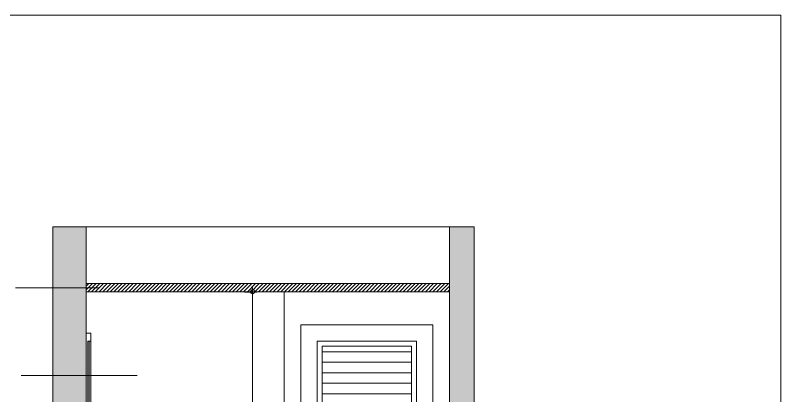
# Model space of a CAD drawing. Header units: metres. Extents: x 113 to 2416, y -346 to 476.
# Drawn here: x 321.028 to 325.662, y -155.216 to -152.91 of the extents above; entities that cross this region are included whole.
import ezdxf

# ---------------------------------------------------------------- set-up
doc = ezdxf.new("R2010")
doc.units = ezdxf.units.M
doc.header["$PDMODE"] = 34
doc.linetypes.add('0', pattern=[0])
doc.linetypes.add('CONTINU', pattern=[0])
doc.layers.get('0').update_dxf_attribs({"color": 250, "linetype": '0', "lineweight": 20})
doc.layers.get('Defpoints').update_dxf_attribs({"color": 6})
for name, color, linetype, lineweight in [('corte', 250, 'Continuous', 20), ('DIMENSIONES', 5, 'Continuous', 5), ('PLF 01', 252, 'Continuous', 9), ('SE-2', 252, 'Continuous', 9), ('SE-3', 253, 'Continuous', 5), ('textos', 7, 'Continuous', 0)]:
    doc.layers.add(name, color=color, linetype=linetype, lineweight=lineweight)
doc.layers.add('RELLENO SECCION', color=8, linetype='Continuous', lineweight=0, transparency=0.4)
doc.styles.add('ESC25-2mm', font='arial.ttf', dxfattribs={"height": 0.05})
doc.dimstyles.new('DIMS25', dxfattribs={"dimtxt": 0.05, "dimasz": 0.05, "dimexe": 0.025, "dimexo": 0.025, "dimgap": 0.025, "dimtad": 2, "dimzin": 4, "dimdsep": 46, "dimtxsty": 'ESC25-2mm', "dimblk": 'DOTSMALL', "dimcen": 0.025, "dimdle": 0.025, "dimclrd": 256, "dimclre": 256, "dimclrt": 1, "dimadec": 0, "dimazin": 0, "dimtfac": 1, "dimtix": 1, "dimtmove": 2, "dimatfit": 3, "dimfxl": 1, "dimtolj": 1, "dimtzin": 0, "dimlwd": -1, "dimarcsym": 0})

# ---------------------------------------------------------------- blocks, each defined once
blk = doc.blocks.new('_DotSmall')
at = {"color": 0, "linetype": 'ByBlock', "lineweight": 13, "const_width": 0.5}
blk.add_lwpolyline([(-0.0625, 0, 1), (0.0625, 0, 1)], format="xyb", close=True, dxfattribs=at)
blk = doc.blocks.new('*D417')
at = {"layer": 'Defpoints', "color": 0, "transparency": 16777216}
for p in [(322.3937, -154.5811), (322.4651, -154.5811), (322.3358, -157.5811)]:
    blk.add_point(p, dxfattribs=at)
at = {"layer": 'DIMENSIONES', "lineweight": -2, "transparency": 16777216}
for p, q in [((322.4187, -154.5811), (322.4901, -154.5811)), ((322.3608, -157.5811), (322.4901, -157.5811))]:
    blk.add_line(p, q, dxfattribs=at)
at = {"layer": 'DIMENSIONES', "transparency": 16777216}
blk.add_line((322.4651, -157.6061), (322.4651, -154.5561), dxfattribs=at)
at = {"layer": 'DIMENSIONES', "transparency": 16777216, "xscale": 0.05, "yscale": 0.05, "zscale": 0.05}
for p, rotation in [((322.4651, -154.5811), 90), ((322.4651, -157.5811), 270)]:
    blk.add_blockref('_DotSmall', p, dxfattribs=dict(at, rotation=rotation))
at = {"layer": 'DIMENSIONES', "color": 5, "lineweight": 13, "transparency": 16777216, "insert": (322.5156, -156.0811), "char_height": 0.05, "attachment_point": 5, "rotation": 90, "style": 'ESC25-2mm'}
blk.add_mtext('\\A1;3.00', dxfattribs=at)

msp = doc.modelspace()

# ---------------------------------------------------------------- hatches: boundary and pattern name
at = {"layer": 'PLF 01'}
h = msp.add_hatch(dxfattribs=at)
h.set_pattern_fill('LINE', color=256, scale=0.005, angle=45)
h.set_pattern_definition([(45, (324.88298, -154.556128), (-0.01122532, 0.01122532), [])])
h.paths.add_polyline_path([(323.6565, -154.5811), (323.6565, -154.5311), (321.4565, -154.5311), (321.4565, -154.5811)])
at = {"layer": 'RELLENO SECCION', "linetype": 'CONTINU', "transparency": 33554483}
h = msp.add_hatch(color=256, dxfattribs=at)
h.dxf.hatch_style = 1
h.paths.add_polyline_path([(321.4565, -156.7811), (321.2565, -156.7811), (321.2565, -154.1893), (321.4565, -154.1893)])
h = msp.add_hatch(color=256, dxfattribs=at)
h.dxf.hatch_style = 1
h.paths.add_polyline_path([(323.8065, -157.6112), (323.6565, -157.6112), (323.6565, -154.1893), (323.8065, -154.1893)])
at = {"layer": 'SE-2', "true_color": 0xd4bdab}
h = msp.add_hatch(dxfattribs=at)
h.set_pattern_fill('LINE', color=9, scale=0.02)
h.set_pattern_definition([(0, (20.23272, -153.48384), (0, 0.0635), [])])
h.paths.add_polyline_path([(322.8865, -154.9111), (323.4265, -154.9111), (323.4265, -156.6511), (322.8865, -156.6511)])
h.paths.add_polyline_path([(323.4265, -156.8111), (323.4265, -157.4511), (322.8865, -157.4511), (322.8865, -156.8111)])

# ---------------------------------------------------------------- linework, layer by layer
at = {"layer": 'corte'}
for p, q in [((321.2565, -157.7811), (321.2565, -154.1893)), ((321.4565, -154.1893), (321.2565, -154.1893)), ((321.4565, -157.6111), (321.4565, -154.1893)), ((323.6565, -157.6111), (323.6565, -154.1893)), ((323.6565, -154.1893), (323.8065, -154.1893)), ((323.8065, -157.6111), (323.8065, -154.1893))]:
    msp.add_line(p, q, dxfattribs=at)
at = {"layer": 'Defpoints', "lineweight": 13}
msp.add_lwpolyline([(306.8964, -152.9098), (325.6624, -152.9098), (325.6624, -166.5062), (306.8964, -166.5062)], close=True, dxfattribs=at)
at = {"layer": 'PLF 01'}
for p, q in [((321.4565, -154.1893), (323.6565, -154.1893)), ((321.4565, -154.5311), (323.6565, -154.5311)), ((321.4565, -154.5811), (323.6565, -154.5811))]:
    msp.add_line(p, q, dxfattribs=at)
at = {"layer": 'SE-2'}
msp.add_line((321.4765, -156.3811, 0.8549), (321.4765, -154.8811, -0.0998), dxfattribs=at)
msp.add_lwpolyline([(321.4865, -154.8311), (321.4565, -154.8311), (321.4565, -156.4311), (321.4865, -156.4311), (321.4865, -156.3811), (321.4665, -156.3811), (321.4665, -154.8811), (321.4865, -154.8811), (321.4865, -154.8311)], dxfattribs=at)
at = {"layer": 'SE-3'}
for p, q in [((322.6565, -154.5811), (322.6565, -157.5811)), ((322.7565, -154.7811), (322.7565, -157.5811)), ((322.7565, -154.7811), (323.5565, -154.7811)), ((323.5565, -154.7811), (323.5565, -157.5811)), ((321.4865, -156.3811, 0.8549), (321.4865, -154.8811, -0.0998))]:
    msp.add_line(p, q, dxfattribs=at)
for points in [[(323.4565, -154.8811), (322.8565, -154.8811), (322.8565, -156.6811), (323.4565, -156.6811)], [(323.4265, -154.9111), (322.8865, -154.9111), (322.8865, -156.6511), (323.4265, -156.6511)]]:
    msp.add_lwpolyline(points, close=True, dxfattribs=at)
at = {"layer": 'textos'}
for p, q in [((321.0286, -154.5574), (321.5366, -154.5574)), ((321.0636, -155.0885), (321.7661, -155.0885))]:
    msp.add_line(p, q, dxfattribs=at)

# ---------------------------------------------------------------- dimensions: what is measured, and where the dimension line sits
at = {"layer": 'DIMENSIONES', "lineweight": 13}
dim = msp.add_linear_dim(base=(322.4651, -154.5811), p1=(322.3358, -157.5811), p2=(322.3937, -154.5811), angle=90, dimstyle='DIMS25', override={"dimclrt": 5}, dxfattribs=at)
dim.commit()
dim.dimension.update_dxf_attribs({"geometry": '*D417', "text_midpoint": (322.5156, -156.0811)})

doc.saveas('drawing.dxf')
